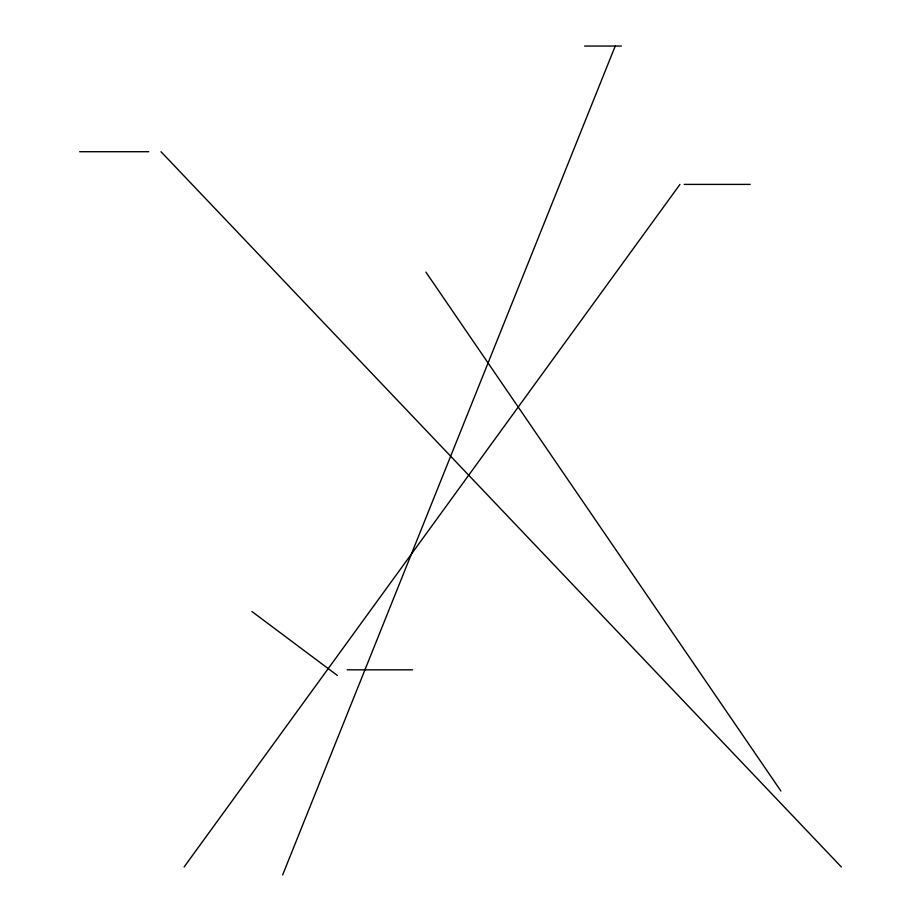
<?xml version="1.0" encoding="UTF-8"?>
<svg xmlns="http://www.w3.org/2000/svg" width="921" height="921" viewBox="0 0 921 921"><rect width="100%" height="100%" fill="white"/><g stroke="black" fill="none" stroke-linecap="round" stroke-linejoin="round"><path stroke-width="1.38" d="M282.632 874.95L615.24 46.05M184.119 866.96L679.963 184.396M584.582 46.05L621.376 46.05M79.655 151.712L148.73 151.712M684.188 184.396L750.201 184.396M347.182 669.832L412.585 669.832M251.894 611.498L337.339 675.427M160.991 151.712L841.345 866.96M425.893 272.098L780.939 791.07"/></g></svg>
